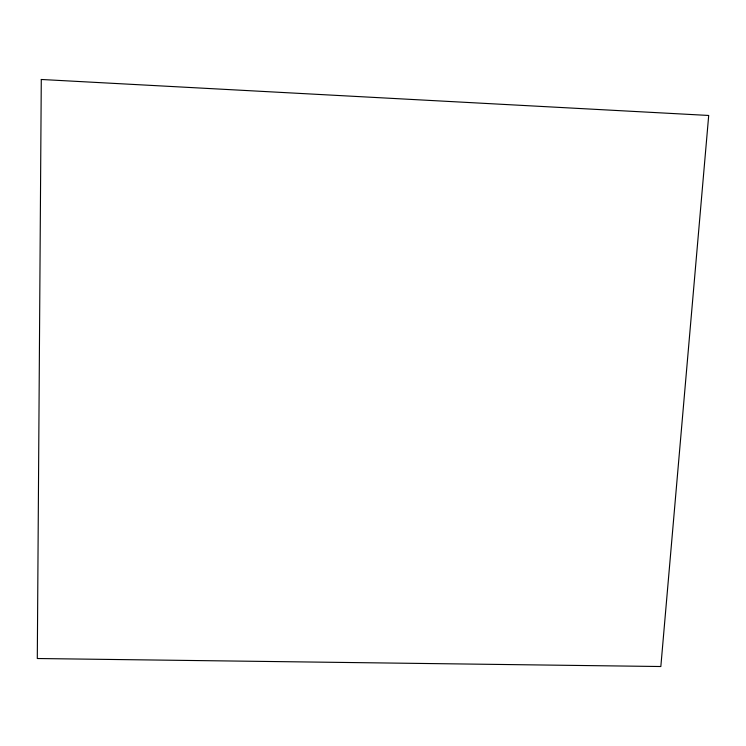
<?xml version="1.0" encoding="UTF-8"?>
<svg xmlns="http://www.w3.org/2000/svg" width="746" height="746" viewBox="0 0 746 746"><rect width="100%" height="100%" fill="white"/><g stroke="black" fill="none" stroke-linecap="round" stroke-linejoin="round"><path stroke-width="1.12" d="M41.282 79.477L37.3 658.513L660.835 666.523L708.7 115.462L41.282 79.477"/></g></svg>
